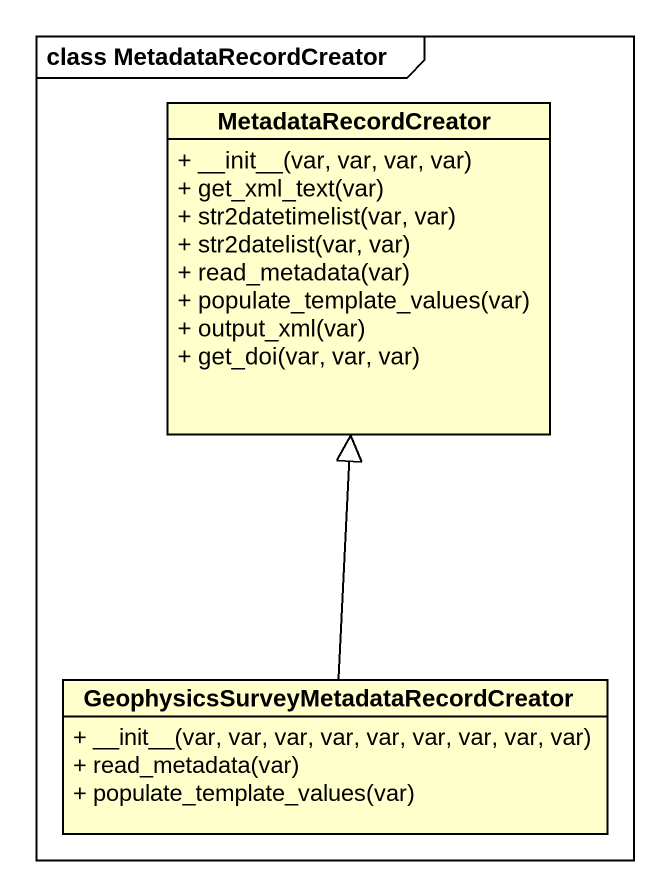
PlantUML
@startuml
mainframe class MetadataRecordCreator
hide circle
hide empty members
skinparam classAttributeIconSize 0
class MetadataRecordCreator {
  + ~__init~__(var, var, var, var)
  + get_xml_text(var)
  + str2datetimelist(var, var)
  + str2datelist(var, var)
  + read_metadata(var)
  + populate_template_values(var)
  + output_xml(var)
  + get_doi(var, var, var)
}
class "GeophysicsSurveyMetadataRecordCreator" as GeophysicsSurveyMetadataReco {
  + ~__init~__(var, var, var, var, var, var, var, var, var)
  + read_metadata(var)
  + populate_template_values(var)
}
GeophysicsSurveyMetadataReco -up-|> MetadataRecordCreator
@enduml
